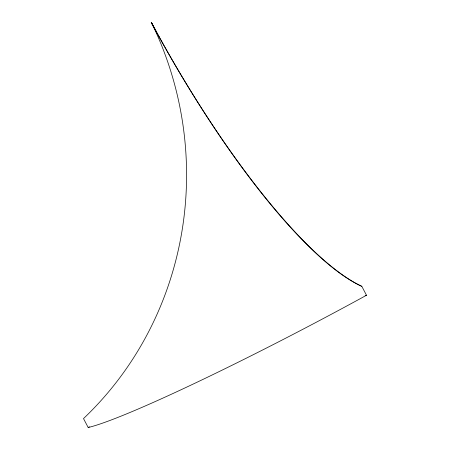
<?xml version="1.0" encoding="UTF-8"?>
<svg xmlns="http://www.w3.org/2000/svg" width="450" height="450" viewBox="0 0 450 450"><rect width="100%" height="100%" fill="white"/><g stroke="black" fill="none" stroke-linecap="round" stroke-linejoin="round"><path stroke-width="0.67" d="M88.183 427.5A252.411 17.168 -27.7 0 0 366.497 295.262L361.817 286.341A336.713 84.679 61.3 0 1 151.436 22.5A336.713 325.086 76.9 0 1 83.503 418.579L88.183 427.5L89.415 426.825M365.136 295.577L366.497 295.262M151.436 22.5L156.651 32.439M158.608 36.169L159.261 37.412M361.817 286.341A341.668 85.86 61.3 0 1 151.222 22.562"/></g></svg>
